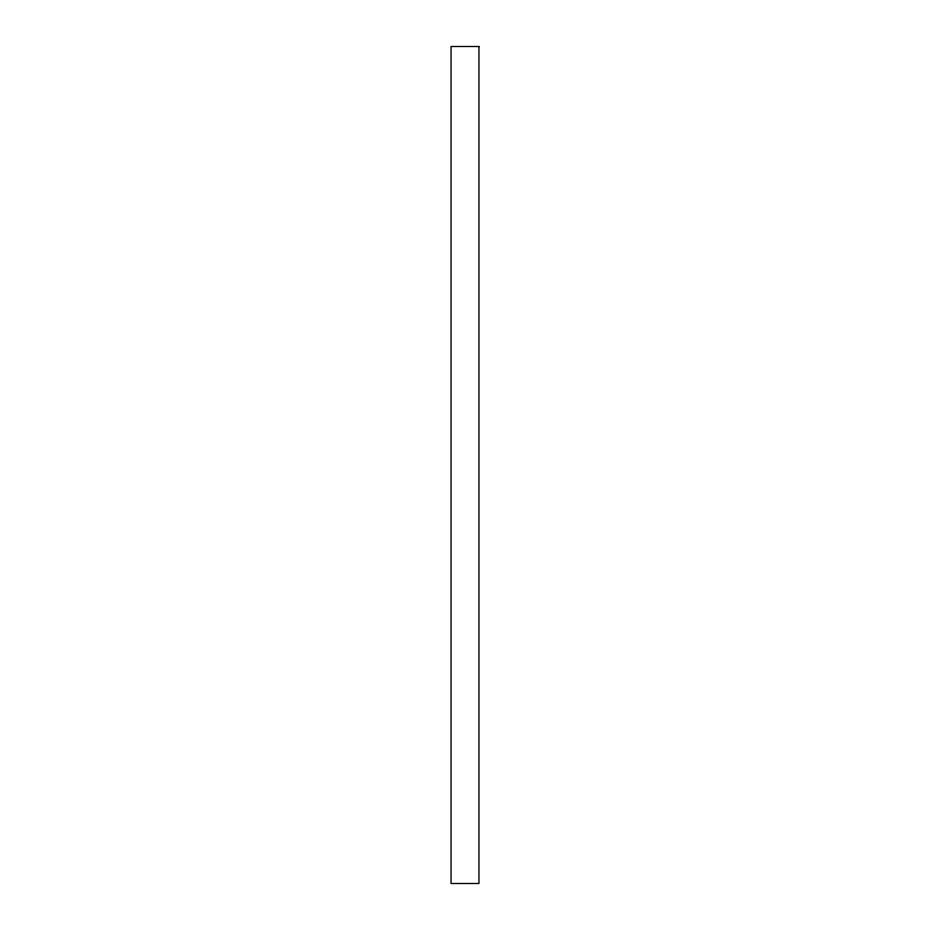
<?xml version="1.0" encoding="UTF-8"?>
<svg xmlns="http://www.w3.org/2000/svg" width="930" height="930" viewBox="0 0 930 930"><rect width="100%" height="100%" fill="white"/><g stroke="black" fill="none" stroke-linecap="round" stroke-linejoin="round"><path stroke-width="1.4" d="M478.95 46.5L451.05 46.5L451.05 883.5L478.95 883.5L478.95 46.5"/></g></svg>
